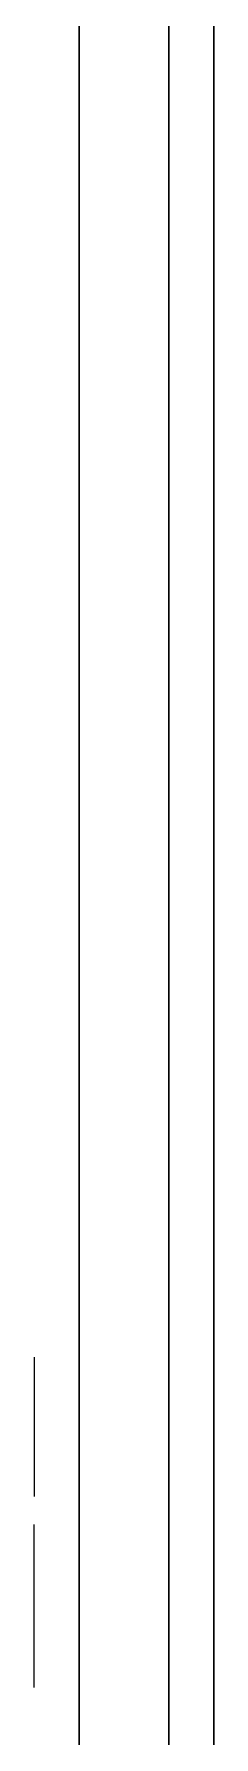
# Model space of a CAD drawing. Extents: x -181672 to 290600, y -29000 to 395522.
# Drawn here: x -4987.011 to -4986.811, y 40016.572 to 40018.467 of the extents above; entities that cross this region are included whole.
import ezdxf

# ---------------------------------------------------------------- set-up
doc = ezdxf.new("R2010")
doc.units = 0
doc.header["$LTSCALE"] = 10
doc.layers.add('XFM7P20PCW$0$G-IMPT', color=252, linetype='Continuous', lineweight=9)
doc.layers.add('XFM7P20PCW$0$M-EQPM', color=252, linetype='Continuous', lineweight=9)

# ---------------------------------------------------------------- blocks, each defined once
blk = doc.blocks.new('XFM7P20PCW$0$ui_PCW Pump Shockproof Base - PCW防震基座-Renew_dwg_¹s_ó¹Ï UA300015 _ó_û 100x9tx6M-1175029-剖面 73')
at = {"layer": 'XFM7P20PCW$0$G-IMPT'}
for p, q in [((129068.3675, 25583), (129288.3675, 25583)), ((129288.3675, 25583), (129189.3675, 25583))]:
    blk.add_line(p, q, dxfattribs=at)
blk = doc.blocks.new('XFM7P20PCW$0$ui_PCW Pump Shockproof Base - PCW防震基座-Renew_dwg_²Õ_X¹Ï OB801032 JAD-2_uÂ__W_ _ö_ûÁá_N MK1808005SLDASM-1175032-剖面 73')
blk.add_blockref('XFM7P20PCW$0$ui_PCW Pump Shockproof Base - PCW防震基座-Renew_dwg_¹s_ó¹Ï UA300015 _ó_û 100x9tx6M-1175029-剖面 73', (0, 0))
blk = doc.blocks.new('XFM7P20PCW$0$ui_PCW Pump Shockproof Base - PCW防震基座-Renew_dwg_XA400011 ___¹_ÐÅÒ_K_È____-1175035-剖面 73')
at = {"layer": 'XFM7P20PCW$0$G-IMPT'}
for p, q in [((129241.6358, 25583.15), (129246.6581, 25583.15)), ((129246.7248, 25583.15), (129241.6358, 25583.15)), ((129244.0375, 25583.15), (129245.4902, 25583.15)), ((129244.0803, 25583.15), (129245.6087, 25583.15)), ((129247.7149, 25583.15), (129244.1182, 25583.15)), ((129244.1182, 25583.15), (129247.5445, 25583.15)), ((129244.189, 25583.15), (129245.6466, 25583.15)), ((129247.5445, 25583.15), (129244.2079, 25583.15)), ((129245.6087, 25583.15), (129244.5865, 25583.15)), ((129244.9511, 25583.15), (129244.7429, 25583.15)), ((129244.984, 25583.15), (129247.5067, 25583.15)), ((129245.003, 25583.15), (129247.2746, 25583.15)), ((129247.3174, 25583.15), (129245.0836, 25583.15)), ((129247.0902, 25583.15), (129245.1025, 25583.15)), ((129246.4991, 25583.15), (129245.1208, 25583.15)), ((129245.1287, 25583.15), (129246.8148, 25583.15)), ((129245.6013, 25583.15), (129245.1365, 25583.15)), ((129245.1365, 25583.15), (129245.4836, 25583.15)), ((129245.56, 25583.15), (129245.158, 25583.15)), ((129245.158, 25583.15), (129245.4247, 25583.15)), ((129245.4247, 25583.15), (129245.158, 25583.15)), ((129245.1679, 25583.15), (129245.4952, 25583.15)), ((129245.1815, 25583.15), (129245.5286, 25583.15)), ((129245.4952, 25583.15), (129245.1873, 25583.15)), ((129245.4011, 25583.15), (129245.2364, 25583.15)), ((129245.2364, 25583.15), (129245.4011, 25583.15)), ((129245.6466, 25583.15), (129245.3816, 25583.15)), ((129245.6384, 25583.15), (129245.4581, 25583.15)), ((129245.4581, 25583.15), (129245.6384, 25583.15)), ((129245.4796, 25583.15), (129245.7462, 25583.15)), ((129245.7462, 25583.15), (129245.4796, 25583.15)), ((129245.5403, 25583.15), (129245.7384, 25583.15)), ((129245.5522, 25583.15), (129245.7482, 25583.15)), ((129245.5807, 25583.15), (129245.8029, 25583.15)), ((129245.798, 25583.15), (129245.5898, 25583.15)), ((129245.5972, 25583.15), (129246.6188, 25583.15)), ((129246.7913, 25583.15), (129245.6344, 25583.15)), ((129245.9109, 25583.15), (129245.6521, 25583.15)), ((129245.6521, 25583.15), (129245.9109, 25583.15)), ((129245.8618, 25583.15), (129245.6933, 25583.15)), ((129245.7791, 25583.15), (129247.7668, 25583.15)), ((129247.7997, 25583.15), (129245.784, 25583.15)), ((129245.8031, 25583.15), (129246.6266, 25583.15)), ((129246.2324, 25583.15), (129245.8168, 25583.15)), ((129245.8168, 25583.15), (129246.2324, 25583.15)), ((129246.5482, 25583.15), (129245.8345, 25583.15)), ((129245.8976, 25583.15), (129247.6343, 25583.15)), ((129246.0913, 25583.15), (129245.9187, 25583.15)), ((129245.9187, 25583.15), (129246.0913, 25583.15)), ((129246.2481, 25583.15), (129245.9678, 25583.15)), ((129246.3344, 25583.15), (129246.1482, 25583.15)), ((129246.4239, 25583.15), (129246.667, 25583.15)), ((129239.8675, 25583.05), (129266.8675, 25583.05)), ((129266.8675, 25583.05), (129239.8675, 25583.05))]:
    blk.add_line(p, q, dxfattribs=at)
at = {"layer": 'XFM7P20PCW$0$G-IMPT', "flags": 128}
for points in [[(129245.6466, 25583.15), (129244.7687, 25583.15), (129243.891, 25583.15)], [(129244.9322, 25583.15), (129244.9373, 25583.15), (129244.9511, 25583.15)], [(129245.1051, 25583.15), (129245.1332, 25583.15), (129245.158, 25583.15)], [(129245.6463, 25583.15), (129245.3887, 25583.15), (129245.1287, 25583.15)], [(129245.4287, 25583.15), (129245.314, 25583.15), (129245.1972, 25583.15)], [(129245.4902, 25583.15), (129245.3855, 25583.15), (129245.2778, 25583.15)], [(129245.4011, 25583.15), (129245.4494, 25583.15), (129245.4973, 25583.15)], [(129245.6562, 25583.15), (129245.5436, 25583.15), (129245.4287, 25583.15)], [(129245.8121, 25583.15), (129245.7104, 25583.15), (129245.6087, 25583.15)], [(129245.784, 25583.15), (129245.7884, 25583.15), (129245.798, 25583.15)], [(129245.9593, 25583.15), (129246.1429, 25583.15), (129246.319, 25583.15)], [(129246.2713, 25583.15), (129246.1157, 25583.15), (129245.9593, 25583.15)], [(129246.0326, 25583.15), (129246.1326, 25583.15), (129246.2304, 25583.15)], [(129246.5717, 25583.15), (129246.5551, 25583.15), (129246.5325, 25583.15)], [(129246.5412, 25583.15), (129246.6273, 25583.15), (129246.7067, 25583.15)], [(129246.5973, 25583.15), (129246.5866, 25583.15), (129246.5717, 25583.15)], [(129246.5952, 25583.15), (129246.6253, 25583.15), (129246.6522, 25583.15)], [(129246.7067, 25583.15), (129246.7657, 25583.15), (129246.8203, 25583.15)]]:
    blk.add_lwpolyline(points, dxfattribs=at)
at = {"layer": 'XFM7P20PCW$0$G-IMPT'}
for points in [[(129244.9776, 25583.2), (129245.0255, 25583.2), (129245.0966, 25583.2), (129245.159, 25583.2)], [(129245.3455, 25583.2), (129245.2664, 25583.2), (129245.1886, 25583.2), (129245.1904, 25583.2)]]:
    blk.add_open_spline(points, degree=3, dxfattribs=at)
for points, knots in [([(129245.2809, 25583.15), (129245.187, 25583.15), (129245.0015, 25583.15), (129244.7277, 25583.15), (129244.4635, 25583.15), (129244.2087, 25583.15), (129243.963, 25583.15), (129243.7263, 25583.15), (129243.4991, 25583.15), (129243.2809, 25583.15), (129243.0742, 25583.15), (129242.8788, 25583.15), (129242.6979, 25583.15), (129242.5279, 25583.15), (129242.3718, 25583.15), (129242.2291, 25583.15), (129242.0986, 25583.15), (129241.9815, 25583.15), (129241.8788, 25583.15), (129241.7872, 25583.15), (129241.7122, 25583.15), (129241.6498, 25583.15), (129241.6002, 25583.15), (129241.567, 25583.15), (129241.5453, 25583.15), (129241.5424, 25583.15), (129241.5409, 25583.15)], [-1, -1, -1, -1, -0.950599, -0.902395, -0.855745, -0.810528, -0.766085, -0.722763, -0.680141, -0.638043, -0.596514, -0.556066, -0.516351, -0.477107, -0.438142, -0.399205, -0.359896, -0.320357, -0.2806, -0.241146, -0.201685, -0.162198, -0.122531, -0.082317, -0.041607, 0, 0, 0, 0]), ([(129242.3948, 25583.15), (129242.3957, 25583.15), (129242.3976, 25583.15), (129242.418, 25583.15), (129242.448, 25583.15), (129242.493, 25583.15), (129242.5492, 25583.15), (129242.6191, 25583.15), (129242.701, 25583.15), (129242.7955, 25583.15), (129242.9017, 25583.15), (129243.0139, 25583.15), (129243.1375, 25583.15), (129243.2683, 25583.15), (129243.4087, 25583.15), (129243.5566, 25583.15), (129243.7135, 25583.15), (129243.9342, 25583.15), (129244.2184, 25583.15), (129244.5663, 25583.15), (129244.9196, 25583.15), (129245.1573, 25583.15), (129245.2765, 25583.15)], [-1, -1, -1, -1, -0.9532372, -0.9080313, -0.8641956, -0.8217684, -0.7805586, -0.7398231, -0.6997204, -0.6594524, -0.6196888, -0.580358, -0.5409827, -0.501818, -0.4623298, -0.4220867, -0.3813512, -0.3392384, -0.2547008, -0.1702553, -0.0853979, 0, 0, 0, 0]), ([(129245.1668, 25583.15), (129245.1198, 25583.15), (129245.0289, 25583.15), (129244.8665, 25583.15), (129244.6863, 25583.15), (129244.4886, 25583.15), (129244.2766, 25583.15), (129244.0501, 25583.15), (129243.8131, 25583.15), (129243.6502, 25583.15), (129243.5673, 25583.15)], [-1, -1, -1, -1, -0.855195, -0.720488, -0.593606, -0.472498, -0.354607, -0.238115, -0.121058, 0, 0, 0, 0]), ([(129244.1529, 25583.15), (129244.1748, 25583.15), (129244.2232, 25583.15), (129244.2873, 25583.15), (129244.3521, 25583.15), (129244.4165, 25583.15), (129244.4812, 25583.15), (129244.5479, 25583.15), (129244.6142, 25583.15), (129244.678, 25583.15), (129244.7421, 25583.15), (129244.806, 25583.15), (129244.8665, 25583.15), (129244.9255, 25583.15), (129244.9829, 25583.15), (129245.0398, 25583.15), (129245.0921, 25583.15), (129245.129, 25583.15), (129245.1461, 25583.15)], [-1, -1, -1, -1, -0.9672568, -0.9275904, -0.8803885, -0.8253271, -0.7626549, -0.6916476, -0.61237, -0.5252164, -0.4366677, -0.3548638, -0.2797975, -0.2108658, -0.1485029, -0.0926694, -0.0430313, 0, 0, 0, 0]), ([(129245.0836, 25583.15), (129245.0436, 25583.15), (129244.9693, 25583.15), (129244.8662, 25583.15), (129244.7798, 25583.15), (129244.7281, 25583.15), (129244.705, 25583.15)], [-1, -1, -1, -1, -0.683944, -0.412109, -0.184306, 0, 0, 0, 0]), ([(129245.003, 25583.15), (129244.9574, 25583.15), (129244.8681, 25583.15), (129244.768, 25583.15), (129244.719, 25583.15)], [-1, -1, -1, -1, -0.489773, 0, 0, 0, 0]), ([(129245.1025, 25583.15), (129245.0626, 25583.15), (129244.9882, 25583.15), (129244.8851, 25583.15), (129244.7987, 25583.15), (129244.747, 25583.15), (129244.7239, 25583.15)], [-1, -1, -1, -1, -0.683944, -0.412109, -0.184306, 0, 0, 0, 0]), ([(129244.7618, 25583.15), (129244.7853, 25583.15), (129244.8301, 25583.15), (129244.8953, 25583.15), (129244.9553, 25583.15), (129244.9945, 25583.15), (129245.0128, 25583.15)], [-1, -1, -1, -1, -0.708527, -0.445194, -0.20865, 0, 0, 0, 0]), ([(129244.7618, 25583.15), (129244.7925, 25583.15), (129244.8546, 25583.15), (129244.9424, 25583.15), (129245.029, 25583.15), (129245.0839, 25583.15), (129245.1116, 25583.15)], [-1, -1, -1, -1, -0.758038, -0.510923, -0.258358, 0, 0, 0, 0]), ([(129245.3009, 25583.15), (129245.2655, 25583.15), (129245.1957, 25583.15), (129245.0958, 25583.15), (129245.0017, 25583.15), (129244.9424, 25583.15), (129244.9132, 25583.15)], [-1, -1, -1, -1, -0.738843, -0.48644, -0.240084, 0, 0, 0, 0]), ([(129244.9322, 25583.15), (129244.9387, 25583.15), (129244.9523, 25583.15), (129244.9676, 25583.15), (129244.978, 25583.15), (129244.982, 25583.15), (129244.984, 25583.15)], [-1, -1, -1, -1, -0.76994, -0.526918, -0.273598, 0, 0, 0, 0]), ([(129244.9511, 25583.15), (129244.964, 25583.15), (129244.9904, 25583.15), (129244.9987, 25583.15), (129245.003, 25583.15)], [-1, -1, -1, -1, -0.512666, 0, 0, 0, 0]), ([(129245.1972, 25583.15), (129245.1796, 25583.15), (129245.1438, 25583.15), (129245.0883, 25583.15), (129245.0309, 25583.15), (129244.9917, 25583.15), (129244.9718, 25583.15)], [-1, -1, -1, -1, -0.760486, -0.514851, -0.260886, 0, 0, 0, 0]), ([(129244.9718, 25583.15), (129244.9774, 25583.15), (129244.9881, 25583.15), (129245.0049, 25583.15), (129245.0223, 25583.15), (129245.0345, 25583.15), (129245.0404, 25583.15)], [-1, -1, -1, -1, -0.725953, -0.468488, -0.226177, 0, 0, 0, 0]), ([(129244.9776, 25583.15), (129244.98, 25583.15), (129244.9847, 25583.15), (129244.9947, 25583.15), (129245.0059, 25583.15), (129245.016, 25583.15), (129245.0209, 25583.15)], [-1, -1, -1, -1, -0.720119, -0.459473, -0.220571, 0, 0, 0, 0]), ([(129245.2778, 25583.15), (129245.2568, 25583.15), (129245.2151, 25583.15), (129245.1483, 25583.15), (129245.0776, 25583.15), (129245.0277, 25583.15), (129245.003, 25583.15)], [-1, -1, -1, -1, -0.745639, -0.495227, -0.246188, 0, 0, 0, 0]), ([(129245.0128, 25583.15), (129245.0287, 25583.15), (129245.0586, 25583.15), (129245.1014, 25583.15), (129245.1414, 25583.15), (129245.1666, 25583.15), (129245.1782, 25583.15)], [-1, -1, -1, -1, -0.703898, -0.441324, -0.205033, 0, 0, 0, 0]), ([(129245.0953, 25583.15), (129245.1232, 25583.15), (129245.1789, 25583.15), (129245.2609, 25583.15), (129245.3417, 25583.15), (129245.3945, 25583.15), (129245.4209, 25583.15)], [-1, -1, -1, -1, -0.747025, -0.495809, -0.247573, 0, 0, 0, 0]), ([(129245.1116, 25583.15), (129245.1604, 25583.15), (129245.2568, 25583.15), (129245.3403, 25583.15), (129245.3816, 25583.15)], [-1, -1, -1, -1, -0.493914, 0, 0, 0, 0]), ([(129245.16, 25583.15), (129245.1552, 25583.15), (129245.1456, 25583.15), (129245.1316, 25583.15), (129245.1246, 25583.15)], [-1, -1, -1, -1, -0.49415, 0, 0, 0, 0]), ([(129245.366, 25583.15), (129245.3484, 25583.15), (129245.3122, 25583.15), (129245.2548, 25583.15), (129245.1933, 25583.15), (129245.1506, 25583.15), (129245.1287, 25583.15)], [-1, -1, -1, -1, -0.768461, -0.525392, -0.269949, 0, 0, 0, 0]), ([(129245.4639, 25583.15), (129245.4404, 25583.15), (129245.3925, 25583.15), (129245.3152, 25583.15), (129245.2322, 25583.15), (129245.1741, 25583.15), (129245.1444, 25583.15)], [-1, -1, -1, -1, -0.76736, -0.524519, -0.268445, 0, 0, 0, 0]), ([(129245.1461, 25583.15), (129245.1706, 25583.15), (129245.2187, 25583.15), (129245.3009, 25583.15), (129245.3863, 25583.15), (129245.4771, 25583.15), (129245.5736, 25583.15), (129245.6746, 25583.15), (129245.7797, 25583.15), (129245.892, 25583.15), (129246.0071, 25583.15), (129246.1267, 25583.15), (129246.2513, 25583.15), (129246.3796, 25583.15), (129246.5129, 25583.15), (129246.6498, 25583.15), (129246.7911, 25583.15), (129246.8868, 25583.15), (129246.9353, 25583.15)], [-1, -1, -1, -1, -0.925069, -0.852922, -0.783636, -0.717497, -0.653312, -0.591164, -0.530738, -0.471568, -0.412999, -0.355584, -0.297811, -0.240233, -0.18151, -0.122367, -0.06198, 0, 0, 0, 0]), ([(129245.158, 25583.15), (129245.1616, 25583.15), (129245.1694, 25583.15), (129245.1765, 25583.15), (129245.1808, 25583.15), (129245.1813, 25583.15), (129245.1815, 25583.15)], [-1, -1, -1, -1, -0.794384, -0.559375, -0.295352, 0, 0, 0, 0]), ([(129245.158, 25583.15), (129245.1785, 25583.15), (129245.2183, 25583.15), (129245.2758, 25583.15), (129245.3293, 25583.15), (129245.3633, 25583.15), (129245.3796, 25583.15)], [-1, -1, -1, -1, -0.7233, -0.464521, -0.223132, 0, 0, 0, 0]), ([(129245.158, 25583.15), (129245.173, 25583.15), (129245.2024, 25583.15), (129245.2441, 25583.15), (129245.284, 25583.15), (129245.3086, 25583.15), (129245.3207, 25583.15)], [-1, -1, -1, -1, -0.734734, -0.48078, -0.235885, 0, 0, 0, 0]), ([(129245.1815, 25583.15), (129245.179, 25583.15), (129245.1738, 25583.15), (129245.1647, 25583.15), (129245.16, 25583.15)], [-1, -1, -1, -1, -0.518221, 0, 0, 0, 0]), ([(129245.9866, 25583.15), (129245.9759, 25583.15), (129245.9517, 25583.15), (129245.9197, 25583.15), (129245.8783, 25583.15), (129245.8357, 25583.15), (129245.7906, 25583.15), (129245.7396, 25583.15), (129245.6854, 25583.15), (129245.6276, 25583.15), (129245.5689, 25583.15), (129245.5101, 25583.15), (129245.4504, 25583.15), (129245.393, 25583.15), (129245.3353, 25583.15), (129245.279, 25583.15), (129245.2251, 25583.15), (129245.1855, 25583.15), (129245.1668, 25583.15)], [-1, -1, -1, -1, -0.9688, -0.929513, -0.882785, -0.828424, -0.765878, -0.696037, -0.617844, -0.532354, -0.445665, -0.364926, -0.289963, -0.220908, -0.157034, -0.098999, -0.046754, 0, 0, 0, 0]), ([(129245.364, 25583.15), (129245.3466, 25583.15), (129245.3128, 25583.15), (129245.2631, 25583.15), (129245.2158, 25583.15), (129245.1849, 25583.15), (129245.1699, 25583.15)], [-1, -1, -1, -1, -0.7308884, -0.4746765, -0.2311358, 0, 0, 0, 0]), ([(129245.1737, 25583.15), (129245.214, 25583.15), (129245.2944, 25583.15), (129245.4134, 25583.15), (129245.5308, 25583.15), (129245.6078, 25583.15), (129245.6463, 25583.15)], [-1, -1, -1, -1, -0.747702, -0.497552, -0.248185, 0, 0, 0, 0]), ([(129245.1737, 25583.15), (129245.1956, 25583.15), (129245.2384, 25583.15), (129245.2989, 25583.15), (129245.3553, 25583.15), (129245.39, 25583.15), (129245.4069, 25583.15)], [-1, -1, -1, -1, -0.731326, -0.47539, -0.233029, 0, 0, 0, 0]), ([(129245.2013, 25583.15), (129245.2035, 25583.15), (129245.2082, 25583.15), (129245.2139, 25583.15), (129245.2188, 25583.15), (129245.2214, 25583.15), (129245.2228, 25583.15)], [-1, -1, -1, -1, -0.787483, -0.549256, -0.287573, 0, 0, 0, 0]), ([(129245.2385, 25583.15), (129245.2387, 25583.15), (129245.2392, 25583.15), (129245.2404, 25583.15), (129245.2416, 25583.15), (129245.2426, 25583.15), (129245.2438, 25583.15), (129245.2443, 25583.15)], [-0.5189477, -0.5189477, -0.5189477, -0.5189477, -0.3863051, -0.2689952, -0.1655363, -0.0759217, 0, 0, 0, 0]), ([(129245.2765, 25583.15), (129245.4264, 25583.15), (129245.7172, 25583.15), (129246.1386, 25583.15), (129246.5316, 25583.15), (129246.8383, 25583.15), (129247.0645, 25583.15), (129247.2229, 25583.15), (129247.3695, 25583.15), (129247.5051, 25583.15), (129247.6293, 25583.15), (129247.7427, 25583.15), (129247.8466, 25583.15), (129247.9359, 25583.15), (129248.0152, 25583.15), (129248.0858, 25583.15), (129248.1454, 25583.15), (129248.1918, 25583.15), (129248.2318, 25583.15), (129248.258, 25583.15), (129248.2728, 25583.15), (129248.2755, 25583.15), (129248.2768, 25583.15)], [-1, -1, -1, -1, -0.894657, -0.795625, -0.701931, -0.61293, -0.570274, -0.529099, -0.488878, -0.449821, -0.411646, -0.373317, -0.335548, -0.297485, -0.259519, -0.222382, -0.185284, -0.148473, -0.111902, -0.074888, -0.037896, 0, 0, 0, 0]), ([(129249.1307, 25583.15), (129249.1293, 25583.15), (129249.1265, 25583.15), (129249.1044, 25583.15), (129249.0659, 25583.15), (129249.0125, 25583.15), (129248.9464, 25583.15), (129248.8633, 25583.15), (129248.7638, 25583.15), (129248.6506, 25583.15), (129248.522, 25583.15), (129248.3814, 25583.15), (129248.2251, 25583.15), (129248.0566, 25583.15), (129247.8738, 25583.15), (129247.6792, 25583.15), (129247.4693, 25583.15), (129247.2479, 25583.15), (129247.0174, 25583.15), (129246.7822, 25583.15), (129246.5418, 25583.15), (129246.2983, 25583.15), (129246.0495, 25583.15), (129245.7975, 25583.15), (129245.5406, 25583.15), (129245.3679, 25583.15), (129245.2809, 25583.15)], [-1, -1, -1, -1, -0.950804, -0.903752, -0.858651, -0.815344, -0.773941, -0.733827, -0.69471, -0.656755, -0.619123, -0.581504, -0.543681, -0.505763, -0.466976, -0.427527, -0.386921, -0.345066, -0.302603, -0.260116, -0.217805, -0.174938, -0.132013, -0.088589, -0.044628, 0, 0, 0, 0]), ([(129245.547, 25583.15), (129245.5434, 25583.15), (129245.5346, 25583.15), (129245.5176, 25583.15), (129245.4953, 25583.15), (129245.4677, 25583.15), (129245.4339, 25583.15), (129245.3945, 25583.15), (129245.3496, 25583.15), (129245.3178, 25583.15), (129245.3009, 25583.15)], [-1, -1, -1, -1, -0.948037, -0.876152, -0.785983, -0.670692, -0.534871, -0.378426, -0.200137, 0, 0, 0, 0]), ([(129245.3207, 25583.15), (129245.3335, 25583.15), (129245.3593, 25583.15), (129245.3964, 25583.15), (129245.4329, 25583.15), (129245.4561, 25583.15), (129245.4679, 25583.15)], [-1, -1, -1, -1, -0.7573232, -0.5104725, -0.2586587, 0, 0, 0, 0]), ([(129245.3227, 25583.15), (129245.3297, 25583.15), (129245.3429, 25583.15), (129245.3649, 25583.15), (129245.3859, 25583.15), (129245.4016, 25583.15), (129245.409, 25583.15)], [-1, -1, -1, -1, -0.707081, -0.442736, -0.207424, 0, 0, 0, 0]), ([(129245.3305, 25583.15), (129245.3492, 25583.15), (129245.3855, 25583.15), (129245.4237, 25583.15), (129245.4424, 25583.15)], [-1, -1, -1, -1, -0.4879433, 0, 0, 0, 0]), ([(129245.4345, 25583.15), (129245.4275, 25583.15), (129245.4126, 25583.15), (129245.3908, 25583.15), (129245.3686, 25583.15), (129245.3539, 25583.15), (129245.3462, 25583.15)], [-1, -1, -1, -1, -0.78685, -0.549589, -0.28722, 0, 0, 0, 0]), ([(129245.5464, 25583.15), (129245.5333, 25583.15), (129245.5061, 25583.15), (129245.4623, 25583.15), (129245.4146, 25583.15), (129245.3812, 25583.15), (129245.364, 25583.15)], [-1, -1, -1, -1, -0.77661, -0.536192, -0.277623, 0, 0, 0, 0]), ([(129245.5835, 25583.15), (129245.5669, 25583.15), (129245.5334, 25583.15), (129245.4802, 25583.15), (129245.4245, 25583.15), (129245.3856, 25583.15), (129245.366, 25583.15)], [-1, -1, -1, -1, -0.753177, -0.505615, -0.254537, 0, 0, 0, 0]), ([(129245.3796, 25583.15), (129245.383, 25583.15), (129245.3901, 25583.15), (129245.3963, 25583.15), (129245.4004, 25583.15), (129245.4009, 25583.15), (129245.4011, 25583.15)], [-1, -1, -1, -1, -0.7929661, -0.5576838, -0.2931693, 0, 0, 0, 0]), ([(129245.3796, 25583.15), (129245.3966, 25583.15), (129245.4296, 25583.15), (129245.4767, 25583.15), (129245.5201, 25583.15), (129245.547, 25583.15), (129245.56, 25583.15)], [-1, -1, -1, -1, -0.725141, -0.467184, -0.225182, 0, 0, 0, 0]), ([(129245.3816, 25583.15), (129245.4181, 25583.15), (129245.4905, 25583.15), (129245.5508, 25583.15), (129245.5807, 25583.15)], [-1, -1, -1, -1, -0.495161, 0, 0, 0, 0]), ([(129245.3816, 25583.15), (129245.4261, 25583.15), (129245.5124, 25583.15), (129245.6028, 25583.15), (129245.6466, 25583.15)], [-1, -1, -1, -1, -0.4843894, 0, 0, 0, 0]), ([(129245.4069, 25583.15), (129245.4255, 25583.15), (129245.4631, 25583.15), (129245.5172, 25583.15), (129245.5701, 25583.15), (129245.6037, 25583.15), (129245.6207, 25583.15)], [-1, -1, -1, -1, -0.760374, -0.514895, -0.261282, 0, 0, 0, 0]), ([(129245.4168, 25583.15), (129245.4208, 25583.15), (129245.4292, 25583.15), (129245.4369, 25583.15), (129245.4413, 25583.15), (129245.442, 25583.15), (129245.4424, 25583.15)], [-1, -1, -1, -1, -0.791903, -0.556389, -0.292407, 0, 0, 0, 0]), ([(129245.4194, 25583.15), (129245.4314, 25583.15), (129245.4536, 25583.15), (129245.4847, 25583.15), (129245.5114, 25583.15), (129245.5329, 25583.15), (129245.5511, 25583.15), (129245.5616, 25583.15), (129245.5703, 25583.15), (129245.5707, 25583.15), (129245.5709, 25583.15)], [-1, -1, -1, -1, -0.835171, -0.693621, -0.563138, -0.448721, -0.341615, -0.234898, -0.122819, 0, 0, 0, 0]), ([(129245.4601, 25583.15), (129245.4604, 25583.15), (129245.4608, 25583.15), (129245.462, 25583.15), (129245.4632, 25583.15), (129245.4642, 25583.15), (129245.4654, 25583.15), (129245.4659, 25583.15)], [-0.5090515, -0.5090515, -0.5090515, -0.5090515, -0.3765261, -0.2594986, -0.1580272, -0.0705483, 0, 0, 0, 0]), ([(129245.7581, 25583.15), (129245.7359, 25583.15), (129245.6915, 25583.15), (129245.6192, 25583.15), (129245.5439, 25583.15), (129245.4906, 25583.15), (129245.4639, 25583.15)], [-1, -1, -1, -1, -0.74914, -0.499507, -0.250024, 0, 0, 0, 0]), ([(129245.4679, 25583.15), (129245.4789, 25583.15), (129245.5004, 25583.15), (129245.53, 25583.15), (129245.5564, 25583.15), (129245.5719, 25583.15), (129245.5795, 25583.15)], [-1, -1, -1, -1, -0.734739, -0.479493, -0.235575, 0, 0, 0, 0]), ([(129245.4737, 25583.15), (129245.4771, 25583.15), (129245.4843, 25583.15), (129245.4904, 25583.15), (129245.4945, 25583.15), (129245.495, 25583.15), (129245.4952, 25583.15)], [-1, -1, -1, -1, -0.794896, -0.56007, -0.295766, 0, 0, 0, 0]), ([(129245.4973, 25583.15), (129245.4975, 25583.15), (129245.498, 25583.15), (129245.4992, 25583.15), (129245.5004, 25583.15), (129245.5014, 25583.15), (129245.5026, 25583.15), (129245.5031, 25583.15)], [-0.5090515, -0.5090515, -0.5090515, -0.5090515, -0.3765261, -0.2594986, -0.1580272, -0.0705483, 0, 0, 0, 0]), ([(129245.7267, 25583.15), (129245.6969, 25583.15), (129245.6393, 25583.15), (129245.5805, 25583.15), (129245.5522, 25583.15)], [-1, -1, -1, -1, -0.482607, 0, 0, 0, 0]), ([(129245.5542, 25583.15), (129245.5545, 25583.15), (129245.5549, 25583.15), (129245.5562, 25583.15), (129245.5574, 25583.15), (129245.5584, 25583.15), (129245.5595, 25583.15), (129245.56, 25583.15)], [-0.5189477, -0.5189477, -0.5189477, -0.5189477, -0.3863051, -0.2689952, -0.1655363, -0.0759217, 0, 0, 0, 0]), ([(129245.5795, 25583.15), (129245.5866, 25583.15), (129245.6016, 25583.15), (129245.6204, 25583.15), (129245.6375, 25583.15), (129245.6471, 25583.15), (129245.6521, 25583.15)], [-1, -1, -1, -1, -0.7861207, -0.5482419, -0.2870967, 0, 0, 0, 0]), ([(129245.6855, 25583.15), (129245.667, 25583.15), (129245.63, 25583.15), (129245.599, 25583.15), (129245.5835, 25583.15)], [0, 0, 0, 0, 0.500784, 1, 1, 1, 1]), ([(129245.754, 25583.15), (129245.7409, 25583.15), (129245.7152, 25583.15), (129245.6729, 25583.15), (129245.63, 25583.15), (129245.5989, 25583.15), (129245.5835, 25583.15)], [-1, -1, -1, -1, -0.737841, -0.484853, -0.239181, 0, 0, 0, 0]), ([(129245.5898, 25583.15), (129245.5986, 25583.15), (129245.6172, 25583.15), (129245.6346, 25583.15), (129245.6448, 25583.15), (129245.646, 25583.15), (129245.6466, 25583.15)], [-1, -1, -1, -1, -0.792471, -0.557009, -0.292768, 0, 0, 0, 0]), ([(129245.6087, 25583.15), (129245.6543, 25583.15), (129245.7431, 25583.15), (129245.8729, 25583.15), (129245.9954, 25583.15), (129246.1104, 25583.15), (129246.218, 25583.15), (129246.318, 25583.15), (129246.4109, 25583.15), (129246.47, 25583.15), (129246.4985, 25583.15)], [-1, -1, -1, -1, -0.847176, -0.702144, -0.564858, -0.435993, -0.315516, -0.202466, -0.097595, 0, 0, 0, 0]), ([(129245.6149, 25583.15), (129245.6185, 25583.15), (129245.6263, 25583.15), (129245.6335, 25583.15), (129245.6377, 25583.15), (129245.6382, 25583.15), (129245.6384, 25583.15)], [-1, -1, -1, -1, -0.793058, -0.558411, -0.293975, 0, 0, 0, 0]), ([(129245.6207, 25583.15), (129245.6369, 25583.15), (129245.6684, 25583.15), (129245.7107, 25583.15), (129245.7492, 25583.15), (129245.771, 25583.15), (129245.7816, 25583.15)], [-1, -1, -1, -1, -0.734704, -0.480821, -0.235313, 0, 0, 0, 0]), ([(129245.8052, 25583.15), (129245.7926, 25583.15), (129245.7662, 25583.15), (129245.7273, 25583.15), (129245.687, 25583.15), (129245.6603, 25583.15), (129245.6463, 25583.15)], [-1, -1, -1, -1, -0.7870095, -0.5502736, -0.2884103, 0, 0, 0, 0]), ([(129245.6463, 25583.15), (129245.6594, 25583.15), (129245.6848, 25583.15), (129245.7248, 25583.15), (129245.7643, 25583.15), (129245.7919, 25583.15), (129245.8052, 25583.15)], [-1, -1, -1, -1, -0.721478, -0.463218, -0.222239, 0, 0, 0, 0]), ([(129246.4893, 25583.15), (129246.4251, 25583.15), (129246.2925, 25583.15), (129246.0877, 25583.15), (129245.871, 25583.15), (129245.7228, 25583.15), (129245.6466, 25583.15)], [-1, -1, -1, -1, -0.770793, -0.527014, -0.270938, 0, 0, 0, 0]), ([(129245.6466, 25583.15), (129245.7088, 25583.15), (129245.8315, 25583.15), (129246.0129, 25583.15), (129246.189, 25583.15), (129246.3043, 25583.15), (129246.361, 25583.15)], [-1, -1, -1, -1, -0.739319, -0.485361, -0.2390133, 0, 0, 0, 0]), ([(129245.9031, 25583.15), (129245.8819, 25583.15), (129245.8404, 25583.15), (129245.778, 25583.15), (129245.717, 25583.15), (129245.6761, 25583.15), (129245.6562, 25583.15)], [-1, -1, -1, -1, -0.732094, -0.476114, -0.232366, 0, 0, 0, 0]), ([(129245.8031, 25583.15), (129245.7932, 25583.15), (129245.774, 25583.15), (129245.7422, 25583.15), (129245.7112, 25583.15), (129245.6886, 25583.15), (129245.6777, 25583.15)], [-1, -1, -1, -1, -0.72452, -0.466847, -0.226445, 0, 0, 0, 0]), ([(129245.6855, 25583.15), (129245.6968, 25583.15), (129245.7213, 25583.15), (129245.7566, 25583.15), (129245.7946, 25583.15), (129245.8193, 25583.15), (129245.8325, 25583.15)], [-1, -1, -1, -1, -0.799597, -0.566464, -0.301161, 0, 0, 0, 0]), ([(129245.6855, 25583.15), (129245.7056, 25583.15), (129245.7465, 25583.15), (129245.8064, 25583.15), (129245.8669, 25583.15), (129245.9065, 25583.15), (129245.9266, 25583.15)], [-1, -1, -1, -1, -0.762861, -0.517079, -0.262887, 0, 0, 0, 0]), ([(129245.6954, 25583.15), (129245.6956, 25583.15), (129245.6961, 25583.15), (129245.6973, 25583.15), (129245.6985, 25583.15), (129245.6995, 25583.15), (129245.7007, 25583.15), (129245.7012, 25583.15)], [-0.5127935, -0.5127935, -0.5127935, -0.5127935, -0.381694, -0.2628472, -0.1609291, -0.072854, 0, 0, 0, 0]), ([(129245.9306, 25583.15), (129245.9143, 25583.15), (129245.8808, 25583.15), (129245.8285, 25583.15), (129245.7737, 25583.15), (129245.7361, 25583.15), (129245.7169, 25583.15)], [-1, -1, -1, -1, -0.763616, -0.517997, -0.264307, 0, 0, 0, 0]), ([(129245.7169, 25583.15), (129245.7224, 25583.15), (129245.7332, 25583.15), (129245.7499, 25583.15), (129245.7674, 25583.15), (129245.7795, 25583.15), (129245.7854, 25583.15)], [-1, -1, -1, -1, -0.725953, -0.468488, -0.226177, 0, 0, 0, 0]), ([(129245.9463, 25583.15), (129245.9109, 25583.15), (129245.8389, 25583.15), (129245.7645, 25583.15), (129245.7267, 25583.15)], [-1, -1, -1, -1, -0.50784, 0, 0, 0, 0]), ([(129245.7384, 25583.15), (129245.7622, 25583.15), (129245.809, 25583.15), (129245.8783, 25583.15), (129245.9453, 25583.15), (129245.9892, 25583.15), (129246.0108, 25583.15)], [0, 0, 0, 0, 0.26218, 0.515867, 0.762141, 1, 1, 1, 1]), ([(129245.7482, 25583.15), (129245.7568, 25583.15), (129245.7732, 25583.15), (129245.7991, 25583.15), (129245.8241, 25583.15), (129245.8418, 25583.15), (129245.8502, 25583.15)], [-1, -1, -1, -1, -0.712615, -0.45016, -0.212831, 0, 0, 0, 0]), ([(129245.9893, 25583.15), (129245.9719, 25583.15), (129245.9377, 25583.15), (129245.8811, 25583.15), (129245.8221, 25583.15), (129245.7792, 25583.15), (129245.7581, 25583.15)], [-1, -1, -1, -1, -0.7350324, -0.4804079, -0.2357684, 0, 0, 0, 0]), ([(129245.7816, 25583.15), (129245.7868, 25583.15), (129245.7973, 25583.15), (129245.8118, 25583.15), (129245.8257, 25583.15), (129245.8392, 25583.15), (129245.8527, 25583.15), (129245.8653, 25583.15), (129245.878, 25583.15), (129245.8855, 25583.15), (129245.8894, 25583.15)], [-1, -1, -1, -1, -0.897109, -0.788987, -0.674449, -0.552827, -0.424932, -0.290042, -0.148653, 0, 0, 0, 0]), ([(129245.8029, 25583.15), (129245.8248, 25583.15), (129245.8673, 25583.15), (129245.9357, 25583.15), (129246.0046, 25583.15), (129246.0534, 25583.15), (129246.0771, 25583.15)], [-1, -1, -1, -1, -0.729672, -0.473329, -0.22972, 0, 0, 0, 0]), ([(129245.8031, 25583.15), (129245.8302, 25583.15), (129245.882, 25583.15), (129245.955, 25583.15), (129246.0197, 25583.15), (129246.059, 25583.15), (129246.0776, 25583.15)], [0, 0, 0, 0, 0.287756, 0.550375, 0.787772, 1, 1, 1, 1]), ([(129246.1128, 25583.15), (129246.0903, 25583.15), (129246.0442, 25583.15), (129245.9696, 25583.15), (129245.8889, 25583.15), (129245.8322, 25583.15), (129245.8031, 25583.15)], [0, 0, 0, 0, 0.230869, 0.473421, 0.729898, 1, 1, 1, 1]), ([(129245.9542, 25583.15), (129245.9417, 25583.15), (129245.9164, 25583.15), (129245.8791, 25583.15), (129245.8416, 25583.15), (129245.8175, 25583.15), (129245.8052, 25583.15)], [-1, -1, -1, -1, -0.760763, -0.513737, -0.261632, 0, 0, 0, 0]), ([(129245.8052, 25583.15), (129245.8169, 25583.15), (129245.8406, 25583.15), (129245.879, 25583.15), (129245.9203, 25583.15), (129245.9492, 25583.15), (129245.9638, 25583.15)], [-1, -1, -1, -1, -0.757074, -0.511937, -0.259159, 0, 0, 0, 0]), ([(129246.1107, 25583.15), (129246.0899, 25583.15), (129246.0468, 25583.15), (129245.9752, 25583.15), (129245.8972, 25583.15), (129245.841, 25583.15), (129245.8121, 25583.15)], [-1, -1, -1, -1, -0.77544, -0.534698, -0.27556, 0, 0, 0, 0]), ([(129245.8345, 25583.15), (129245.8522, 25583.15), (129245.8869, 25583.15), (129245.9377, 25583.15), (129245.9861, 25583.15), (129246.0173, 25583.15), (129246.0326, 25583.15)], [-1, -1, -1, -1, -0.738927, -0.486295, -0.23952, 0, 0, 0, 0]), ([(129245.8403, 25583.15), (129245.8669, 25583.15), (129245.9201, 25583.15), (129245.9984, 25583.15), (129246.0753, 25583.15), (129246.1253, 25583.15), (129246.1502, 25583.15)], [-1, -1, -1, -1, -0.7492195, -0.4985714, -0.249301, 0, 0, 0, 0]), ([(129246.0149, 25583.15), (129246.0017, 25583.15), (129245.9763, 25583.15), (129245.9414, 25583.15), (129245.9102, 25583.15), (129245.8922, 25583.15), (129245.8836, 25583.15)], [-1, -1, -1, -1, -0.720362, -0.462025, -0.222317, 0, 0, 0, 0]), ([(129246.2145, 25583.15), (129246.1892, 25583.15), (129246.1357, 25583.15), (129246.0585, 25583.15), (129245.9777, 25583.15), (129245.9251, 25583.15), (129245.8976, 25583.15)], [-1, -1, -1, -1, -0.785408, -0.547443, -0.285733, 0, 0, 0, 0]), ([(129245.9109, 25583.15), (129245.9364, 25583.15), (129245.9848, 25583.15), (129246.0528, 25583.15), (129246.1127, 25583.15), (129246.149, 25583.15), (129246.1659, 25583.15)], [-1, -1, -1, -1, -0.706296, -0.443023, -0.206779, 0, 0, 0, 0]), ([(129245.9187, 25583.15), (129245.926, 25583.15), (129245.9398, 25583.15), (129245.9599, 25583.15), (129245.9777, 25583.15), (129245.9933, 25583.15), (129246.0075, 25583.15), (129246.0194, 25583.15), (129246.0291, 25583.15), (129246.0357, 25583.15), (129246.0384, 25583.15)], [-1, -1, -1, -1, -0.786975, -0.599796, -0.437125, -0.302149, -0.190552, -0.104648, -0.042233, 0, 0, 0, 0]), ([(129246.2208, 25583.15), (129246.1983, 25583.15), (129246.1523, 25583.15), (129246.0805, 25583.15), (129246.005, 25583.15), (129245.9531, 25583.15), (129245.9266, 25583.15)], [-1, -1, -1, -1, -0.765588, -0.520538, -0.265428, 0, 0, 0, 0]), ([(129246.154, 25583.15), (129246.1347, 25583.15), (129246.0968, 25583.15), (129246.0402, 25583.15), (129245.9852, 25583.15), (129245.9486, 25583.15), (129245.9306, 25583.15)], [-1, -1, -1, -1, -0.735228, -0.479956, -0.235622, 0, 0, 0, 0]), ([(129246.1717, 25583.15), (129246.1541, 25583.15), (129246.1186, 25583.15), (129246.0632, 25583.15), (129246.0057, 25583.15), (129245.9662, 25583.15), (129245.9463, 25583.15)], [-1, -1, -1, -1, -0.756545, -0.509478, -0.257235, 0, 0, 0, 0]), ([(129245.9638, 25583.15), (129245.9764, 25583.15), (129246.0017, 25583.15), (129246.0415, 25583.15), (129246.0826, 25583.15), (129246.1105, 25583.15), (129246.1247, 25583.15)], [-1, -1, -1, -1, -0.755976, -0.509263, -0.25803, 0, 0, 0, 0]), ([(129246.9857, 25583.15), (129246.9322, 25583.15), (129246.8276, 25583.15), (129246.6754, 25583.15), (129246.5361, 25583.15), (129246.404, 25583.15), (129246.2832, 25583.15), (129246.1719, 25583.15), (129246.071, 25583.15), (129246.0157, 25583.15), (129245.9866, 25583.15)], [-1, -1, -1, -1, -0.882232, -0.769824, -0.660157, -0.549375, -0.433057, -0.303979, -0.160562, 0, 0, 0, 0]), ([(129245.9893, 25583.15), (129246.0065, 25583.15), (129246.0406, 25583.15), (129246.09, 25583.15), (129246.138, 25583.15), (129246.1682, 25583.15), (129246.1834, 25583.15)], [0, 0, 0, 0, 0.251165, 0.500766, 0.749702, 1, 1, 1, 1]), ([(129246.2461, 25583.15), (129246.2277, 25583.15), (129246.1899, 25583.15), (129246.1281, 25583.15), (129246.0611, 25583.15), (129246.0137, 25583.15), (129245.9893, 25583.15)], [0, 0, 0, 0, 0.230158, 0.472515, 0.729206, 1, 1, 1, 1]), ([(129246.0063, 25583.15), (129246.0239, 25583.15), (129246.057, 25583.15), (129246.1055, 25583.15), (129246.1487, 25583.15), (129246.1863, 25583.15), (129246.2205, 25583.15), (129246.2491, 25583.15), (129246.2726, 25583.15), (129246.2887, 25583.15), (129246.2951, 25583.15)], [-1, -1, -1, -1, -0.7869745, -0.5997961, -0.4371251, -0.3021491, -0.1905525, -0.1046477, -0.0422329, 0, 0, 0, 0]), ([(129246.2054, 25583.15), (129246.189, 25583.15), (129246.157, 25583.15), (129246.1078, 25583.15), (129246.0575, 25583.15), (129246.023, 25583.15), (129246.0063, 25583.15)], [-1, -1, -1, -1, -0.726038, -0.467075, -0.227239, 0, 0, 0, 0]), ([(129246.0441, 25583.15), (129246.1028, 25583.15), (129246.2147, 25583.15), (129246.3716, 25583.15), (129246.5112, 25583.15), (129246.5959, 25583.15), (129246.6359, 25583.15)], [-1, -1, -1, -1, -0.710896, -0.447926, -0.211262, 0, 0, 0, 0]), ([(129246.0541, 25583.15), (129246.0716, 25583.15), (129246.1057, 25583.15), (129246.1556, 25583.15), (129246.2028, 25583.15), (129246.2333, 25583.15), (129246.2481, 25583.15)], [0, 0, 0, 0, 0.27048, 0.526159, 0.77028, 1, 1, 1, 1]), ([(129246.0771, 25583.15), (129246.099, 25583.15), (129246.1406, 25583.15), (129246.2032, 25583.15), (129246.2616, 25583.15), (129246.3008, 25583.15), (129246.319, 25583.15)], [-1, -1, -1, -1, -0.703736, -0.439578, -0.204222, 0, 0, 0, 0]), ([(129246.0776, 25583.15), (129246.0977, 25583.15), (129246.1372, 25583.15), (129246.1928, 25583.15), (129246.2452, 25583.15), (129246.2773, 25583.15), (129246.2931, 25583.15)], [0, 0, 0, 0, 0.263462, 0.517513, 0.762875, 1, 1, 1, 1]), ([(129246.0834, 25583.15), (129246.0997, 25583.15), (129246.132, 25583.15), (129246.1824, 25583.15), (129246.2331, 25583.15), (129246.268, 25583.15), (129246.2853, 25583.15)], [-1, -1, -1, -1, -0.740704, -0.487495, -0.240719, 0, 0, 0, 0]), ([(129246.7684, 25583.15), (129246.7161, 25583.15), (129246.6097, 25583.15), (129246.443, 25583.15), (129246.2687, 25583.15), (129246.1481, 25583.15), (129246.0869, 25583.15)], [-1, -1, -1, -1, -0.760787, -0.51364, -0.261023, 0, 0, 0, 0]), ([(129246.3559, 25583.15), (129246.3369, 25583.15), (129246.2971, 25583.15), (129246.237, 25583.15), (129246.1738, 25583.15), (129246.1311, 25583.15), (129246.109, 25583.15)], [-1, -1, -1, -1, -0.781883, -0.542917, -0.282261, 0, 0, 0, 0]), ([(129246.3709, 25583.15), (129246.3306, 25583.15), (129246.2507, 25583.15), (129246.1572, 25583.15), (129246.1107, 25583.15)], [-1, -1, -1, -1, -0.496986, 0, 0, 0, 0]), ([(129246.3402, 25583.15), (129246.3244, 25583.15), (129246.2915, 25583.15), (129246.2372, 25583.15), (129246.1774, 25583.15), (129246.1348, 25583.15), (129246.1128, 25583.15)], [0, 0, 0, 0, 0.223807, 0.46508, 0.72364, 1, 1, 1, 1]), ([(129246.1502, 25583.15), (129246.1735, 25583.15), (129246.2193, 25583.15), (129246.2845, 25583.15), (129246.3458, 25583.15), (129246.3841, 25583.15), (129246.4029, 25583.15)], [-1, -1, -1, -1, -0.737882, -0.484791, -0.238146, 0, 0, 0, 0]), ([(129246.3716, 25583.15), (129246.3551, 25583.15), (129246.3215, 25583.15), (129246.2686, 25583.15), (129246.2128, 25583.15), (129246.1739, 25583.15), (129246.154, 25583.15)], [-1, -1, -1, -1, -0.764518, -0.520396, -0.264922, 0, 0, 0, 0]), ([(129246.3992, 25583.15), (129246.3798, 25583.15), (129246.3418, 25583.15), (129246.2844, 25583.15), (129246.2281, 25583.15), (129246.1903, 25583.15), (129246.1717, 25583.15)], [-1, -1, -1, -1, -0.735679, -0.481559, -0.236439, 0, 0, 0, 0]), ([(129246.1834, 25583.15), (129246.2012, 25583.15), (129246.2365, 25583.15), (129246.2859, 25583.15), (129246.3318, 25583.15), (129246.3598, 25583.15), (129246.3736, 25583.15)], [0, 0, 0, 0, 0.258978, 0.511107, 0.757656, 1, 1, 1, 1]), ([(129246.3989, 25583.15), (129246.3679, 25583.15), (129246.3089, 25583.15), (129246.2387, 25583.15), (129246.2054, 25583.15)], [-1, -1, -1, -1, -0.474804, 0, 0, 0, 0]), ([(129246.5791, 25583.15), (129246.5457, 25583.15), (129246.4788, 25583.15), (129246.3853, 25583.15), (129246.2962, 25583.15), (129246.2419, 25583.15), (129246.2145, 25583.15)], [-1, -1, -1, -1, -0.753003, -0.503942, -0.253784, 0, 0, 0, 0]), ([(129246.45, 25583.15), (129246.4319, 25583.15), (129246.3958, 25583.15), (129246.3392, 25583.15), (129246.2809, 25583.15), (129246.2409, 25583.15), (129246.2208, 25583.15)], [-1, -1, -1, -1, -0.749713, -0.498943, -0.24995, 0, 0, 0, 0]), ([(129246.2266, 25583.15), (129246.2311, 25583.15), (129246.2398, 25583.15), (129246.249, 25583.15), (129246.255, 25583.15), (129246.2556, 25583.15), (129246.256, 25583.15)], [-1, -1, -1, -1, -0.725332, -0.466783, -0.226842, 0, 0, 0, 0]), ([(129246.2304, 25583.15), (129246.2462, 25583.15), (129246.2786, 25583.15), (129246.327, 25583.15), (129246.3777, 25583.15), (129246.4113, 25583.15), (129246.4285, 25583.15)], [-1, -1, -1, -1, -0.770274, -0.527664, -0.270836, 0, 0, 0, 0]), ([(129246.4326, 25583.15), (129246.4198, 25583.15), (129246.3932, 25583.15), (129246.3486, 25583.15), (129246.2997, 25583.15), (129246.2643, 25583.15), (129246.2461, 25583.15)], [0, 0, 0, 0, 0.224954, 0.466246, 0.724496, 1, 1, 1, 1]), ([(129246.3129, 25583.15), (129246.308, 25583.15), (129246.2971, 25583.15), (129246.2847, 25583.15), (129246.2731, 25583.15), (129246.2671, 25583.15), (129246.2638, 25583.15)], [-1, -1, -1, -1, -0.816951, -0.588929, -0.317878, 0, 0, 0, 0]), ([(129246.8392, 25583.15), (129246.798, 25583.15), (129246.7122, 25583.15), (129246.576, 25583.15), (129246.4277, 25583.15), (129246.3246, 25583.15), (129246.2713, 25583.15)], [-1, -1, -1, -1, -0.777093, -0.536363, -0.277675, 0, 0, 0, 0]), ([(129246.2853, 25583.15), (129246.3004, 25583.15), (129246.3292, 25583.15), (129246.3716, 25583.15), (129246.4105, 25583.15), (129246.4362, 25583.15), (129246.4483, 25583.15)], [-1, -1, -1, -1, -0.7108206, -0.4493652, -0.2115895, 0, 0, 0, 0]), ([(129246.319, 25583.15), (129246.3536, 25583.15), (129246.4254, 25583.15), (129246.5309, 25583.15), (129246.6402, 25583.15), (129246.7123, 25583.15), (129246.7495, 25583.15)], [-1, -1, -1, -1, -0.774593, -0.533149, -0.274361, 0, 0, 0, 0]), ([(129246.319, 25583.15), (129246.3334, 25583.15), (129246.3607, 25583.15), (129246.3997, 25583.15), (129246.4381, 25583.15), (129246.4631, 25583.15), (129246.4746, 25583.15)], [-1, -1, -1, -1, -0.698279, -0.430065, -0.198602, 0, 0, 0, 0]), ([(129246.333, 25583.15), (129246.3695, 25583.15), (129246.445, 25583.15), (129246.5084, 25583.15), (129246.5412, 25583.15)], [-1, -1, -1, -1, -0.51715, 0, 0, 0, 0]), ([(129246.3443, 25583.15), (129246.3566, 25583.15), (129246.3821, 25583.15), (129246.4189, 25583.15), (129246.4563, 25583.15), (129246.4807, 25583.15), (129246.4933, 25583.15)], [-1, -1, -1, -1, -0.773853, -0.533133, -0.274764, 0, 0, 0, 0]), ([(129246.361, 25583.15), (129246.4097, 25583.15), (129246.5079, 25583.15), (129246.6558, 25583.15), (129246.8063, 25583.15), (129246.9068, 25583.15), (129246.9577, 25583.15)], [-1, -1, -1, -1, -0.757195, -0.509989, -0.258142, 0, 0, 0, 0]), ([(129246.5791, 25583.15), (129246.5665, 25583.15), (129246.5406, 25583.15), (129246.4913, 25583.15), (129246.4355, 25583.15), (129246.3928, 25583.15), (129246.3709, 25583.15)], [-1, -1, -1, -1, -0.768988, -0.524932, -0.269199, 0, 0, 0, 0]), ([(129246.601, 25583.15), (129246.5809, 25583.15), (129246.5419, 25583.15), (129246.4834, 25583.15), (129246.4272, 25583.15), (129246.3897, 25583.15), (129246.3716, 25583.15)], [-1, -1, -1, -1, -0.725092, -0.467151, -0.225307, 0, 0, 0, 0]), ([(129246.5931, 25583.15), (129246.5639, 25583.15), (129246.5062, 25583.15), (129246.4344, 25583.15), (129246.3989, 25583.15)], [-1, -1, -1, -1, -0.494283, 0, 0, 0, 0]), ([(129246.4029, 25583.15), (129246.4191, 25583.15), (129246.4521, 25583.15), (129246.5005, 25583.15), (129246.5491, 25583.15), (129246.581, 25583.15), (129246.5973, 25583.15)], [-1, -1, -1, -1, -0.7641964, -0.5189845, -0.2648082, 0, 0, 0, 0]), ([(129248.2768, 25583.15), (129248.2755, 25583.15), (129248.2728, 25583.15), (129248.2495, 25583.15), (129248.2151, 25583.15), (129248.1621, 25583.15), (129248.0972, 25583.15), (129248.0171, 25583.15), (129247.9208, 25583.15), (129247.8115, 25583.15), (129247.6871, 25583.15), (129247.5486, 25583.15), (129247.3954, 25583.15), (129247.23, 25583.15), (129247.0474, 25583.15), (129246.8531, 25583.15), (129246.6438, 25583.15), (129246.4982, 25583.15), (129246.4239, 25583.15)], [-1, -1, -1, -1, -0.936664, -0.874889, -0.815312, -0.75679, -0.699112, -0.64163, -0.584239, -0.525613, -0.466034, -0.405992, -0.344928, -0.28139, -0.215625, -0.147009, -0.0751, 0, 0, 0, 0]), ([(129246.6286, 25583.15), (129246.6157, 25583.15), (129246.5897, 25583.15), (129246.5458, 25583.15), (129246.5, 25583.15), (129246.4667, 25583.15), (129246.45, 25583.15)], [-1, -1, -1, -1, -0.750026, -0.501172, -0.251189, 0, 0, 0, 0]), ([(129249.1307, 25583.15), (129249.13, 25583.15), (129249.1287, 25583.15), (129249.1129, 25583.15), (129249.0901, 25583.15), (129249.0561, 25583.15), (129249.0115, 25583.15), (129248.958, 25583.15), (129248.8963, 25583.15), (129248.8238, 25583.15), (129248.7396, 25583.15), (129248.6487, 25583.15), (129248.5457, 25583.15), (129248.4321, 25583.15), (129248.3113, 25583.15), (129248.1784, 25583.15), (129248.0371, 25583.15), (129247.8863, 25583.15), (129247.7279, 25583.15), (129247.5645, 25583.15), (129247.3951, 25583.15), (129247.2203, 25583.15), (129247.0414, 25583.15), (129246.857, 25583.15), (129246.6675, 25583.15), (129246.5391, 25583.15), (129246.4743, 25583.15)], [-1, -1, -1, -1, -0.947507, -0.897175, -0.848603, -0.801967, -0.757124, -0.714001, -0.672151, -0.631605, -0.592148, -0.553162, -0.514834, -0.476659, -0.438398, -0.40008, -0.361504, -0.322209, -0.28271, -0.243395, -0.203932, -0.164114, -0.124286, -0.083737, -0.04224, 0, 0, 0, 0]), ([(129246.4743, 25583.15), (129246.568, 25583.15), (129246.748, 25583.15), (129247.0031, 25583.15), (129247.2325, 25583.15), (129247.4392, 25583.15), (129247.6207, 25583.15), (129247.7844, 25583.15), (129247.9262, 25583.15), (129248.0523, 25583.15), (129248.1514, 25583.15), (129248.2248, 25583.15), (129248.2683, 25583.15), (129248.274, 25583.15), (129248.2768, 25583.15)], [-1, -1, -1, -1, -0.906204, -0.819812, -0.739637, -0.665153, -0.592907, -0.518552, -0.440729, -0.35773, -0.271414, -0.184022, -0.093965, 0, 0, 0, 0]), ([(129246.5325, 25583.15), (129246.5287, 25583.15), (129246.5208, 25583.15), (129246.5074, 25583.15), (129246.4922, 25583.15), (129246.4812, 25583.15), (129246.4756, 25583.15)], [-1, -1, -1, -1, -0.773722, -0.530976, -0.273738, 0, 0, 0, 0]), ([(129247.0334, 25583.15), (129246.9441, 25583.15), (129246.7636, 25583.15), (129246.5813, 25583.15), (129246.4893, 25583.15)], [-1, -1, -1, -1, -0.504808, 0, 0, 0, 0]), ([(129246.4933, 25583.15), (129246.5055, 25583.15), (129246.5294, 25583.15), (129246.5609, 25583.15), (129246.5883, 25583.15), (129246.6035, 25583.15), (129246.6109, 25583.15)], [-1, -1, -1, -1, -0.731606, -0.475269, -0.232824, 0, 0, 0, 0]), ([(129246.4985, 25583.15), (129246.5531, 25583.15), (129246.6604, 25583.15), (129246.8153, 25583.15), (129246.9618, 25583.15), (129247.054, 25583.15), (129247.0993, 25583.15)], [-1, -1, -1, -1, -0.735812, -0.481218, -0.236313, 0, 0, 0, 0]), ([(129246.6893, 25583.15), (129246.6852, 25583.15), (129246.6758, 25583.15), (129246.6602, 25583.15), (129246.6412, 25583.15), (129246.6191, 25583.15), (129246.5937, 25583.15), (129246.565, 25583.15), (129246.5332, 25583.15), (129246.5108, 25583.15), (129246.4991, 25583.15)], [-1, -1, -1, -1, -0.93317, -0.849892, -0.750593, -0.634621, -0.500616, -0.351413, -0.184073, 0, 0, 0, 0]), ([(129246.5206, 25583.15), (129246.5282, 25583.15), (129246.5429, 25583.15), (129246.5625, 25583.15), (129246.5801, 25583.15), (129246.5903, 25583.15), (129246.5952, 25583.15)], [-1, -1, -1, -1, -0.728586, -0.471311, -0.228703, 0, 0, 0, 0]), ([(129246.9906, 25583.15), (129246.9888, 25583.15), (129246.9832, 25583.15), (129246.9607, 25583.15), (129246.9292, 25583.15), (129246.8837, 25583.15), (129246.8265, 25583.15), (129246.7552, 25583.15), (129246.672, 25583.15), (129246.6114, 25583.15), (129246.5791, 25583.15)], [-1, -1, -1, -1, -0.971972, -0.917633, -0.835396, -0.725018, -0.586403, -0.419337, -0.223944, 0, 0, 0, 0]), ([(129246.8154, 25583.15), (129246.8117, 25583.15), (129246.8032, 25583.15), (129246.7869, 25583.15), (129246.7656, 25583.15), (129246.7381, 25583.15), (129246.7059, 25583.15), (129246.6689, 25583.15), (129246.6258, 25583.15), (129246.5952, 25583.15), (129246.5791, 25583.15)], [-1, -1, -1, -1, -0.941928, -0.86521, -0.771228, -0.655435, -0.520599, -0.366702, -0.193661, 0, 0, 0, 0]), ([(129246.7586, 25583.15), (129246.7435, 25583.15), (129246.7144, 25583.15), (129246.6707, 25583.15), (129246.6316, 25583.15), (129246.6056, 25583.15), (129246.5931, 25583.15)], [-1, -1, -1, -1, -0.718399, -0.456703, -0.219277, 0, 0, 0, 0]), ([(129246.7501, 25583.15), (129246.7479, 25583.15), (129246.7425, 25583.15), (129246.732, 25583.15), (129246.7182, 25583.15), (129246.7004, 25583.15), (129246.6793, 25583.15), (129246.6544, 25583.15), (129246.6261, 25583.15), (129246.6059, 25583.15), (129246.5952, 25583.15)], [-1, -1, -1, -1, -0.951511, -0.882311, -0.78976, -0.675249, -0.539428, -0.382259, -0.201495, 0, 0, 0, 0]), ([(129246.7736, 25583.15), (129246.7728, 25583.15), (129246.7706, 25583.15), (129246.7625, 25583.15), (129246.75, 25583.15), (129246.7322, 25583.15), (129246.71, 25583.15), (129246.6826, 25583.15), (129246.6504, 25583.15), (129246.6271, 25583.15), (129246.6147, 25583.15)], [-1, -1, -1, -1, -0.968927, -0.913235, -0.830474, -0.720815, -0.582324, -0.416457, -0.222362, 0, 0, 0, 0]), ([(129246.7579, 25583.15), (129246.7484, 25583.15), (129246.7299, 25583.15), (129246.6983, 25583.15), (129246.6651, 25583.15), (129246.6406, 25583.15), (129246.6286, 25583.15)], [-1, -1, -1, -1, -0.729332, -0.472969, -0.230255, 0, 0, 0, 0]), ([(129246.6522, 25583.15), (129246.6563, 25583.15), (129246.6647, 25583.15), (129246.6762, 25583.15), (129246.6874, 25583.15), (129246.6939, 25583.15), (129246.6972, 25583.15)], [-1, -1, -1, -1, -0.7594194, -0.5125604, -0.2593977, 0, 0, 0, 0]), ([(129246.6581, 25583.15), (129246.7332, 25583.15), (129246.8786, 25583.15), (129247.0902, 25583.15), (129247.2889, 25583.15), (129247.4751, 25583.15), (129247.6483, 25583.15), (129247.808, 25583.15), (129247.9556, 25583.15), (129248.1316, 25583.15), (129248.3314, 25583.15), (129248.5432, 25583.15), (129248.7239, 25583.15), (129248.8727, 25583.15), (129248.9875, 25583.15), (129249.0708, 25583.15), (129249.1224, 25583.15), (129249.1279, 25583.15), (129249.1307, 25583.15)], [-1, -1, -1, -1, -0.938789, -0.881541, -0.827367, -0.776223, -0.728754, -0.684024, -0.642369, -0.603485, -0.530175, -0.459465, -0.388246, -0.315654, -0.24107, -0.164778, -0.084676, 0, 0, 0, 0]), ([(129246.667, 25583.15), (129246.7648, 25583.15), (129246.9561, 25583.15), (129247.2299, 25583.15), (129247.4869, 25583.15), (129247.7263, 25583.15), (129247.9469, 25583.15), (129248.1513, 25583.15), (129248.3354, 25583.15), (129248.5034, 25583.15), (129248.6516, 25583.15), (129248.7796, 25583.15), (129248.8884, 25583.15), (129248.9779, 25583.15), (129249.0453, 25583.15), (129249.0944, 25583.15), (129249.1247, 25583.15), (129249.1286, 25583.15), (129249.1307, 25583.15)], [-1, -1, -1, -1, -0.928422, -0.859984, -0.793803, -0.729844, -0.667999, -0.607245, -0.547421, -0.487747, -0.428468, -0.369848, -0.311231, -0.251836, -0.191297, -0.129744, -0.0661, 0, 0, 0, 0]), ([(129248.2768, 25583.15), (129248.2751, 25583.15), (129248.2718, 25583.15), (129248.2374, 25583.15), (129248.1859, 25583.15), (129248.1107, 25583.15), (129248.0191, 25583.15), (129247.9111, 25583.15), (129247.7862, 25583.15), (129247.6709, 25583.15), (129247.5683, 25583.15), (129247.4792, 25583.15), (129247.3798, 25583.15), (129247.2694, 25583.15), (129247.1484, 25583.15), (129247.0163, 25583.15), (129246.874, 25583.15), (129246.7757, 25583.15), (129246.7248, 25583.15)], [-1, -1, -1, -1, -0.926406, -0.856197, -0.788685, -0.720828, -0.653095, -0.586284, -0.518288, -0.448119, -0.409042, -0.365423, -0.317132, -0.264073, -0.205405, -0.141897, -0.073428, 0, 0, 0, 0]), ([(129246.7495, 25583.15), (129246.7684, 25583.15), (129246.8034, 25583.15), (129246.8526, 25583.15), (129246.8939, 25583.15), (129246.9282, 25583.15), (129246.9547, 25583.15), (129246.9734, 25583.15), (129246.9877, 25583.15), (129246.9898, 25583.15), (129246.9906, 25583.15)], [-1, -1, -1, -1, -0.774373, -0.582105, -0.414407, -0.279989, -0.171827, -0.095193, -0.038795, 0, 0, 0, 0]), ([(129247.3125, 25583.15), (129247.2697, 25583.15), (129247.185, 25583.15), (129247.0505, 25583.15), (129246.9124, 25583.15), (129246.8162, 25583.15), (129246.7684, 25583.15)], [-1, -1, -1, -1, -0.743626, -0.492167, -0.244774, 0, 0, 0, 0])]:
    blk.add_open_spline(points, degree=3, knots=knots, dxfattribs=at)
blk = doc.blocks.new('XFM7P20PCW$0$ui_PCW Pump Shockproof Base - _D_PCW Pump Shockproof Base_3000Lx1500Wx300H-1175038-剖面 73')
for name in ['XFM7P20PCW$0$ui_PCW Pump Shockproof Base - PCW防震基座-Renew_dwg_²Õ_X¹Ï OB801032 JAD-2_uÂ__W_ _ö_ûÁá_N MK1808005SLDASM-1175032-剖面 73', 'XFM7P20PCW$0$ui_PCW Pump Shockproof Base - PCW防震基座-Renew_dwg_XA400011 ___¹_ÐÅÒ_K_È____-1175035-剖面 73']:
    blk.add_blockref(name, (243, 0))
blk = doc.blocks.new('XFM7P20PCW')
at = {"layer": 'XFM7P20PCW$0$M-EQPM', "rotation": 90}
blk.add_blockref('XFM7P20PCW$0$ui_PCW Pump Shockproof Base - _D_PCW Pump Shockproof Base_3000Lx1500Wx300H-1175038-剖面 73', (20596.18937, -89471.3504), dxfattribs=at)

msp = doc.modelspace()

# ---------------------------------------------------------------- block references
msp.add_blockref('XFM7P20PCW', (0, 0))

doc.saveas('drawing.dxf')
